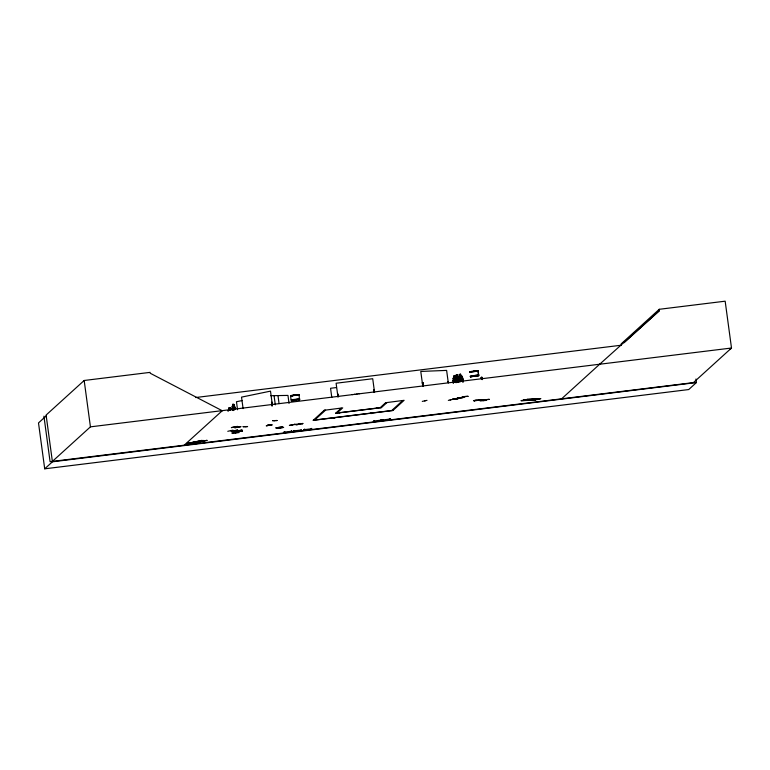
<?xml version="1.0" encoding="UTF-8"?>
<svg xmlns="http://www.w3.org/2000/svg" width="770" height="770" viewBox="0 0 770 770"><rect width="100%" height="100%" fill="white"/><g stroke="black" fill="none" stroke-linecap="round" stroke-linejoin="round"><path stroke-width="1.16" d="M486.409 400.371L480.153 400.958M231.395 427.562L237.478 426.407L231.433 427.629M457.861 398.879L452.481 399.187L458.063 398.735M457.919 397.84L463.55 397.455L457.929 397.801M233.012 430.161L227.785 431.296M271.695 424.713L266.237 425.849L271.887 424.665M234.138 410.006L234.475 407.436L233.156 407.369L233.58 410.535M422.278 401.391L427.013 400.342M238.296 431.229L242.29 431.277M243.118 426.724L247.613 426.522M247.353 426.657L243.137 426.686M456.783 382.526L457.159 380.726L455.927 378.378L457.37 380.149L458.217 377.762L457.746 380.601L458.574 382.084M459.988 381.805L460.373 380.014L459.19 377.887M294.333 424.52L297.124 424.645M473.463 400.698L474.464 400.939M293.611 431.229L294.438 430.507M333.67 418.187L334.921 417.407M339.541 413.057L340.119 412.354M373.344 421.411L374.528 420.536L373.633 421.344M382.055 420.333L382.911 419.602M284.476 431.749L283.658 432.49M284.765 431.691L283.63 432.538M303.65 430.074L304.853 429.285L303.678 430.026M303.977 429.939L304.785 429.236M235.447 409.467L233.782 404.327C231.722 404.202 232.482 408.408 232.415 410.362M232.068 407.34L232.29 406.589M453.212 383.287L453.068 378.32L458.689 376.925L459.806 381.574M228.045 411.016L228.411 410.16M228.103 411.007L228.421 410.237M186.985 443.443L186.494 443.616L202.077 440.392M188.227 443.433L203.877 440.517M189.901 443.414L205.234 440.517M207.024 440.353L191.432 443.558L191.942 443.395M201.528 440.556L202.029 440.401M203.165 440.546L203.867 440.527M206.986 440.353L191.47 443.558M521.261 400.592L534.813 399.967M540.761 398.591L527.392 399.312M521.771 400.467L535.506 399.938L534.861 399.957M538.326 399.158L523.696 400.025M538.99 399.168L524.668 399.976L538.836 399.033M233.05 406.618L233.041 410.516M458.872 377.714L459.478 376.79M222.193 410.708L150.208 373.238L150.092 372.372L84.171 380.486L46.104 415.059L52.427 461.808L44.708 468.815L38.5 422.932L46.219 415.925M729.941 349.522L731.5 348.021L725.167 301.186L659.245 309.299L621.178 343.872L621.361 345.21L195.638 397.532M527.363 399.351L526.593 399.534L540.636 398.783M537.104 399.611L523.042 400.323L523.523 400.227M52.37 461.423L90.436 426.85L731.5 348.021L693.433 382.594M184.126 445.281L222.289 410.699M291.753 430.834L290.877 431.652L291.695 430.902M324.411 410.131L313.178 420.333L392.873 410.525L404.106 400.323L385.635 402.72M314.68 420.025L325.585 410.112M311.802 428.38L310.936 429.083M352.169 394.606L352.766 394.5M354.469 394.327L355.037 394.221M356.625 394.057L357.174 393.99M341.216 408.187L335.605 413.288L381.362 407.657L386.973 402.556M337.096 412.98L342.708 407.879L324.247 410.275M358.916 393.778L359.494 393.672M380.188 407.677L385.799 402.575M391.699 410.545L402.604 400.631M561.59 398.822L599.743 364.172M624.095 342.717L659.428 310.637L659.245 309.299M695.955 379.013L696.436 382.546L688.717 389.553L44.708 468.815M599.657 364.248L659.428 310.637M338.232 394.307L338.559 396.666M335.268 417.677L334.507 417.792M373.604 389.947L373.95 392.286L373.604 389.947L374.22 389.88M370.457 413.365L371.236 413.24M377.271 407.763L376.703 408.495M370.861 413.557L372.035 412.797L371.188 413.586M374.249 420.978L380.929 420.189M381.535 419.727L380.592 420.536L381.487 419.689M381.795 419.698L380.678 420.478M389.668 419.4L390.525 418.63L389.245 419.082M459.132 377.656L460.585 379.437L461.519 377.069L460.961 379.889L461.798 381.362M188.804 443.587L188.265 443.433M242.512 431.181L238.353 431.277M294.207 394.923L290.531 395.751L291.118 400.102L299.751 399.13L298.933 399.543M290.829 395.616L296.44 394.827M290.598 396.184L295.873 395.203L295.16 395.26M294.746 395.27L295.69 395.029M291.108 400.005L291.945 399.697M299.386 399.091L299.116 394.76L296.44 394.808M469.671 372.112L478.237 370.957L475.533 370.832M469.729 372.362L475.042 371.409L473.877 371.515M474.676 371.246L473.887 371.323L478.247 371.044M470.566 376.905L478.892 375.414L476.178 375.356L470.229 376.588L478.622 376.116M478.507 375.269L478.209 370.774M473.848 400.631L475.186 400.294M474.445 400.949L481.789 399.563M486.082 399.707L483.242 400.66M280.049 427.956L279.019 427.485L280.222 427.879M237.872 427.167L234.369 427.1M481.058 377.541L481.914 377.233L481.029 377.618M482.896 399.948L489.162 399.399M235.129 432.422L235.495 432.942M245.457 426.638L246.227 426.522M240.394 431.239L241.135 431.133M274.486 420.641L274.178 420.738M455.32 398.976L455.657 398.889M459.786 397.917L455.368 398.976M460.797 397.599L465.099 396.54M465.224 396.55L460.951 397.609M295.074 395.145L299.135 395.029M298.962 399.803C300.829 398.687 291.301 399.803 291.445 400.727M298.953 400.102L299.761 399.697L291.551 401.006M470.499 371.631L469.652 371.949L471.365 372.074M294.708 424.453L302.985 423.433L302.148 423.847M302.716 423.683L297.114 424.655M471.182 376.722L470.672 377.185M481.279 400.015L481.837 399.842M291.253 431.296L284.534 432.095M304.439 429.67L311.321 428.803M294.217 430.882L300.983 430.064M382.988 419.929L389.639 419.111M456.398 382.632L456.004 375.173L457.476 374.817L459.122 381.949M456.061 375.24L457.438 374.903L457.688 377.165M456.369 377.425L455.012 378.59L455.619 382.623M458.699 376.848L457.784 377.079M458.545 377.031L459.536 376.78L459.113 374.461L460.595 374.105L460.864 376.453L461.817 376.212M453.857 382.238L453.674 375.827L455.157 375.471L455.426 377.82L456.379 377.502M461.827 376.135L462.385 376.848L461.827 376.135L458.448 376.963L458.102 377.887L458.641 376.848L459.257 377.56L459.738 381.583M455.465 378.57L454.136 378.898L454.57 382.064M453.463 380.515L453.068 380.611M462.645 381.737L462.183 378.301L462.76 378.186L463.222 381.631M457.111 398.003L462.443 397.744M467.939 396.319L462.5 396.704L468.122 396.319M291.936 399.697L299.655 398.85M470.48 371.641L471.288 371.458M475.629 371.544L477.949 371.15M476.592 371.371L477.4 371.198M423.365 386.068L422.894 382.536L423.192 386.107M447.861 381.535L448.121 381.554M424.713 400.958L425.098 400.939M448.323 400.39L453.241 399.235M235.822 432.952L235.168 432.48M242.261 400.525L236.467 401.728L237.555 409.756M230.711 410.198L230.442 407.869L228.988 407.908L230.413 407.946L230.653 410.217M271.993 405.925L271.521 402.392L272.156 402.286L272.474 404.645M277.046 420.536L272.503 420.661L277.017 420.497M234.869 430.642L231.019 430.7M237.718 430.083L232.03 431.239L237.516 430.045M236.554 431.123L242.194 430.035L236.727 431.133M267.729 425.165L271.704 425.098M289.376 425.367L295.054 424.318L289.587 425.444M202.212 440.556L187.023 443.443M295.093 395.308L295.208 395.366M471.269 371.467L473.329 371.101M475.167 400.294L476.149 400.111M234.85 408.832L235.062 408.793M234.734 427.745L240.991 426.619L234.908 427.716M293.187 395.53L294.265 395.356M474.118 371.467L474.532 371.448M476.139 400.111L481.808 399.553M235.129 430.661L239.345 430.584M283.601 427.446L276.805 428.428M276.757 428.457L283.591 427.35M238.69 431.922L231.789 432.884M239.162 432.528L232.261 433.491M294.198 394.933L298.211 394.538M473.329 371.111L475.542 370.832M234.619 430.69L230.451 430.767M238.902 430.603L234.898 430.709M336.461 387.551L330.551 388.272L331.793 397.455M338.271 394.279L337.616 394.384L337.963 396.714M335.758 413.144L381.516 407.513M313.342 420.189L393.037 410.381M301.397 429.699L300.627 430.392M693.395 382.623L50.079 461.682L43.928 416.175M52.427 461.808L696.436 382.546M299.222 423.606L300.319 423.481M482.771 399.948L489.306 399.332M296.469 395.087L297.451 395.01M479.431 399.668L480.422 399.582M296.132 424.713L297.114 424.636M453.982 378.089L453.068 378.32M462.183 378.301L462.828 381.728M521.117 400.766L535.496 399.957M476.524 370.765L477.352 370.87M469.69 372.199L471.375 372.257M477.9 374.952L470.229 376.183L471.134 376.357M290.848 395.934L292.234 395.886M291.426 395.944L292.244 395.896M292.253 396.078L290.56 396.021M422.894 382.536L422.287 382.594L422.932 386.088M450.777 399.861L450.113 399.928M270.722 395.703L287.961 395.414L289.048 403.442M271.521 402.392L272.147 405.925M243.532 408.177L243.185 408.273M267.508 425.204L271.964 425.098M469.969 372.112L470.566 372.276M477.891 374.952L478.776 375.029M298.192 394.538L299.087 394.615M291.503 396.358L290.617 396.29M292.186 424.876L291.58 424.934M232.675 404.375L233.782 404.327L234.985 409.534M232.222 406.608L234.783 406.685L235.245 407.445M477.939 371.159L478.786 375.125M470.056 372.526L469.661 371.929M454.935 381.381L453.761 378.965L455.147 380.803M233.685 409.967L232.713 407.33L233.83 409.467L234.147 407.397L234.446 409.515M482.203 379.581L481.837 377.242L482.126 379.581M463.117 381.862L462.375 376.809L463.011 381.872M462.192 381.246L460.499 374.201M461.48 381.419L460.912 377.213L459.584 377.541L460.152 381.756M458.419 382.132L457.852 377.916L456.533 378.243L457.101 382.459M453.28 380.524L453.588 382.815M448.323 383.017L446.619 370.399L420.776 371.438L422.788 386.347M374.576 392.488L372.719 378.725L336.105 383.229L337.972 396.993M277.98 395.578L279.058 403.615M274.062 395.645L275.304 404.828M272.368 404.905L270.501 391.131L241.53 397.128L243.089 408.591M232.694 404.289L232.983 406.627M229.104 407.965L229.402 410.227M229.046 407.888L229.345 410.237M84.171 380.486L90.436 426.85M293.303 431.296L294.544 430.536L293.322 431.287M481.731 377.752L481.317 378.696L481.731 377.752M457.255 375.337L456.408 375.548L456.514 376.299L457.361 376.087L457.255 375.337M454.878 376.001L454.021 376.212L454.127 376.963L454.974 376.751L454.878 376.001M460.316 374.634L459.459 374.846L459.565 375.596L460.412 375.385L460.316 374.634M232.424 408.706L231.914 408.735L232.424 408.706M282.59 426.85L275.718 427.908L282.59 426.888M230.23 408.321L229.383 408.341L229.489 409.091L230.326 409.072L230.23 408.321M233.628 404.77L232.973 404.741L233.079 405.492L233.724 405.521L233.628 404.77"/></g></svg>
